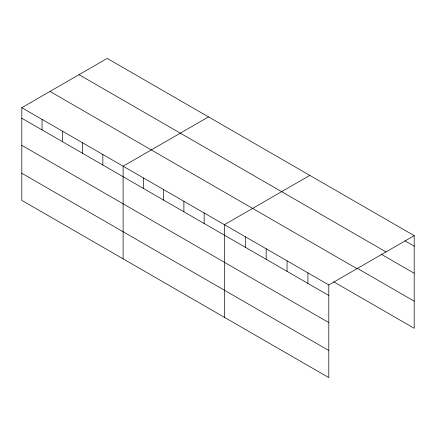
<?xml version="1.0" encoding="UTF-8"?>
<svg xmlns="http://www.w3.org/2000/svg" width="436" height="436" viewBox="0 0 436 436"><rect width="100%" height="100%" fill="white"/><g stroke="black" fill="none" stroke-linecap="round" stroke-linejoin="round"><path stroke-width="0.65" d="M21.8 107.708L328.804 284.953L328.804 377.598L21.8 200.353L21.8 107.708L107.196 58.402L414.2 235.647L414.2 328.292L333.595 281.754M208.506 116.892L123.11 166.198L123.11 258.842M309.822 175.386L224.42 224.687L224.42 317.332M328.804 284.953L414.2 235.647M404.924 240.808L414.2 246.166M79.014 74.67L386.018 251.921M381.146 254.183L414.2 273.268M357.373 268.38L414.2 301.189M49.982 91.435L356.986 268.68M21.8 118.221L328.804 295.466M21.8 145.324L328.804 322.569M21.8 173.25L328.804 350.495M307.925 272.898L307.925 283.416M287.052 260.848L287.052 271.361M266.173 248.793L266.173 259.311M245.299 236.743L245.299 247.256M204.157 212.991L204.157 223.505M183.899 201.29L183.899 211.809M163.636 189.595L163.636 200.108M143.373 177.893L143.373 188.412M102.847 154.502L102.847 165.015M82.584 142.801L82.584 153.319M62.326 131.105L62.326 141.618M42.063 119.404L42.063 129.923"/></g></svg>
